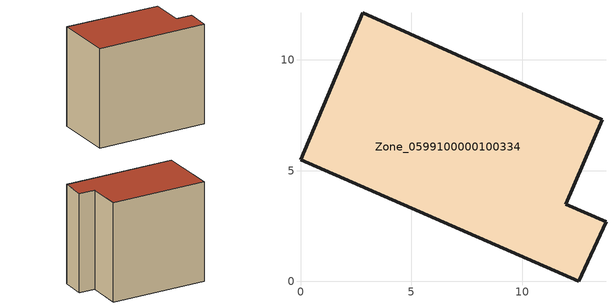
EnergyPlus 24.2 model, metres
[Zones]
Zone_0599100000100334
 floor ground (C_G): 0,5.49 2.81,12.14 13.62,7.3 11.98,3.49 13.79,2.69 12.55,0 z0
 wall outside (C_F): 12.55,0 13.79,2.69 11.98,3.49 13.62,7.3 2.81,12.14 0,5.49 12.55,0 z0:12.24
 roof outside (C_R): 2.81,12.14 0,5.49 12.55,0 13.79,2.69 11.98,3.49 13.62,7.3 z12.24
[BUILDING]
Pand.0599100000100334: North Axis=0; Terrain=City; Loads Convergence Tolerance Value=0.04; Temperature Convergence Tolerance Value=0.4; Solar Distribution=FullExterior; Maximum Number of Warmup Days=25; Minimum Number of Warmup Days=1
[Site:Location]
Rotterdam.The.Hague.AP_ZH_NLD Design_Conditions: Latitude=51.96; Longitude=4.45; Time Zone=1; Elevation=-4.5
[SITE:GROUNDTEMPERATURE:BUILDINGSURFACE]
18, 18, 18, 18, 18, 18, 18, 18, 18, 18, 18, 18
[MATERIAL] Thermal Absorptance=0.9; Solar Absorptance=0.7; Visible Absorptance=0.7
Name | Roughness | Thickness | Conductivity | Density | Specific Heat
G.TI.1946 | MediumSmooth | 0.15 | 1 | 540 | 1210
F.TI.1946 | Rough | 0.3 | 0.857143 | 1920 | 840
R.TI.1946 | MediumRough | 0.2 | 0.1 | 1500 | 1000
[CONSTRUCTION]
C_G: G.TI.1946
C_F: F.TI.1946
C_R: R.TI.1946
[ZONE]
Zone_0599100000100334: Type=1; Multiplier=1; Ceiling Height=Autocalculate; Volume=Autocalculate; Floor Area=autocalculate; Part of Total Floor Area=Yes
[ZONEINFILTRATION:DESIGNFLOWRATE]
Infil_Zone_0599100000100334: Zone or ZoneList or Space or SpaceList=Zone_0599100000100334; Schedule=AlwaysOn; Design Flow Rate Calculation Method=Flow/Area; Flow Rate per Floor Area=0.003; Constant Term Coefficient=1; Temperature Term Coefficient=0; Velocity Term Coefficient=0; Velocity Squared Term Coefficient=0
[HVACTEMPLATE:ZONE:IDEALLOADSAIRSYSTEM]
Zone_0599100000100334: Maximum Heating Supply Air Temperature=50; Minimum Cooling Supply Air Temperature=13; Maximum Heating Supply Air Humidity Ratio=0.0156; Minimum Cooling Supply Air Humidity Ratio=0.0077; Heating Limit=NoLimit; Cooling Limit=NoLimit; Dehumidification Control Type=ConstantSensibleHeatRatio; Cooling Sensible Heat Ratio=0.7; Dehumidification Setpoint=60; Humidification Control Type=None; Humidification Setpoint=30; Outdoor Air Method=None; Outdoor Air Flow Rate per Person=0.00944; Outdoor Air Flow Rate per Zone Floor Area=0; Outdoor Air Flow Rate per Zone=0; Demand Controlled Ventilation Type=None; Outdoor Air Economizer Type=NoEconomizer; Heat Recovery Type=None; Sensible Heat Recovery Effectiveness=0.7; Latent Heat Recovery Effectiveness=0.65
[ZONECONTROL:THERMOSTAT]
ThermostatControl_Zone_0599100000100334: Zone or ZoneList=Zone_0599100000100334; Control Type Schedule=DualSetpointControlType; Control 1=Thermostat_Zone_0599100000100334; Temperature Difference Between Cutout And Setpoint=0
[THERMOSTATSETPOINT:DUALSETPOINT]
Thermostat_Zone_0599100000100334: Heating Setpoint Temperature Schedule=HeatingSetpoint_Zone_0599100000100334; Cooling Setpoint Temperature Schedule=CoolingSetpoint_Zone_0599100000100334
[SCHEDULE:COMPACT]
HeatingSetpoint_Zone_0599100000100334: Through: 12/31, For: AllDays, Until: 24:00, 21
CoolingSetpoint_Zone_0599100000100334: Through: 12/31, For: AllDays, Until: 24:00, 24
DualSetpointControlType: Through: 12/31, For: AllDays, Until: 24:00, 4
AlwaysOn: Through: 12/31, For: AllDays, Until: 24:00, 1
